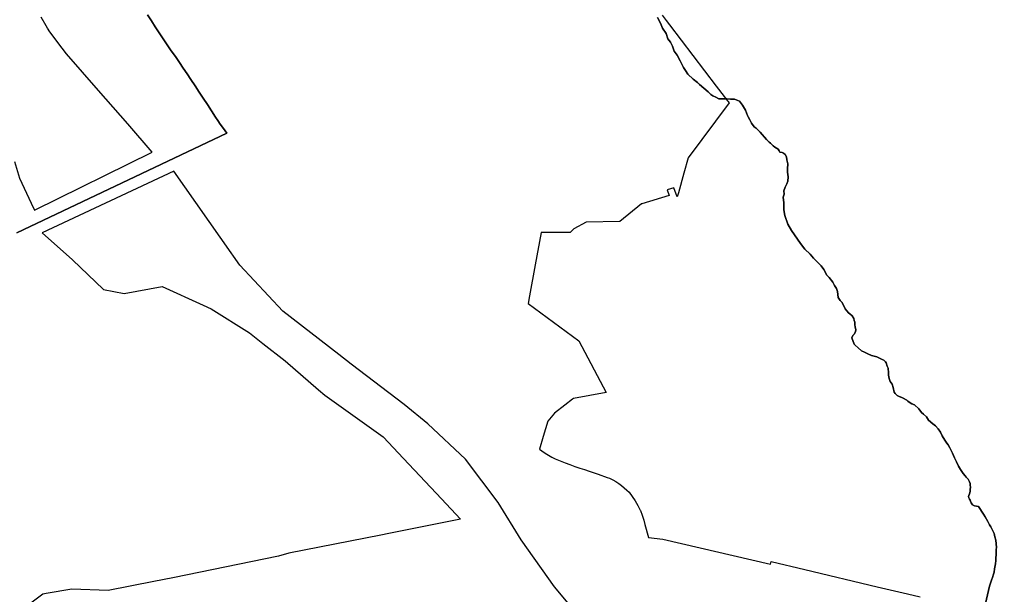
# Model space of a CAD drawing. Header units: inches. Extents: x 11258954 to 11313122, y 3645444 to 3695200.
# Drawn here: x 11273031 to 11279519, y 3659022 to 3662850 of the extents above; entities that cross this region are included whole.
import ezdxf

# ---------------------------------------------------------------- set-up
doc = ezdxf.new("R2010")
doc.units = ezdxf.units.IN
doc.header["$MEASUREMENT"] = 0
for name, color, linetype in [('EnterpriseZone', 103, 'Continuous'), ('VotingPrecinct', 233, 'Continuous'), ('Ward', 133, 'Continuous')]:
    doc.layers.add(name, color=color, linetype=linetype)

msp = doc.modelspace()

# ---------------------------------------------------------------- linework, layer by layer
at = {"layer": 'EnterpriseZone'}
for points in [[(11272996.094, 3661906.8125, 0), (11273031.094, 3661795.4375, 0), (11273107.469, 3661630.3125, 0), (11273129.25, 3661582.4375, 0), (11273911.0315, 3661968.1875, 0), (11273749.0625, 3662155.9375, 0), (11273555.5315, 3662378.5, 0), (11273343.1875, 3662622, 0), (11273313.4065, 3662660.625, 0), (11273231.219, 3662769.375, 0), (11273216.9375, 3662793.5, 0), (11273207.9375, 3662808.6875, 0), (11273174.25, 3662865.5625, 0)], [(11277298.476, 3662878.9805, 0), (11277325.8815, 3662843.048, 0), (11277347.8065, 3662814.2445, 0), (11277656.75, 3662408.375, 0), (11277657.719, 3662407.125, 0), (11277711.1875, 3662338.1875, 0), (11277730.9065, 3662312.8125, 0), (11277733.969, 3662308.625, 0), (11277742.7815, 3662296.4375, 0), (11277472.4065, 3661932, 0), (11277443.094, 3661828.4375, 0), (11277406.4375, 3661698.75, 0), (11277398.719, 3661671.5, 0), (11277375.625, 3661732.3125, 0), (11277331.9375, 3661717.3125, 0), (11277345.5315, 3661679.5625, 0), (11277164.6875, 3661624.75, 0), (11277162.4375, 3661624.0625, 0), (11277016.844, 3661506.625, 0), (11276793.4375, 3661502.5, 0), (11276711.2815, 3661458.3125, 0), (11276686.955, 3661433.6915, 0), (11276494.111, 3661435.1695, 0), (11276455.032, 3661220.4705, 0), (11276417.395, 3661013.271, 0), (11276408.3305, 3660963.3675, 0), (11276744.308, 3660713.644, 0), (11276926.769, 3660370.702, 0), (11276710.27, 3660331.6115, 0), (11276703.467, 3660326.41, 0), (11276652.3235, 3660287.3055, 0), (11276583.1665, 3660234.4275, 0), (11276539.7195, 3660179.5425, 0), (11276509.3145, 3660078.6125, 0), (11276483.4455, 3659994.923, 0), (11276498.5315, 3659982.25, 0), (11276521.7815, 3659967, 0), (11276543.9065, 3659953.875, 0), (11276566.5, 3659941.6875, 0), (11276588.8125, 3659930.75, 0), (11276622.0625, 3659916.4375, 0), (11276653.9375, 3659903.5625, 0), (11276686.0625, 3659891.1875, 0), (11276718.4375, 3659879.5, 0), (11276750.969, 3659868.375, 0), (11276783.75, 3659857.9375, 0), (11276814.594, 3659848.75, 0), (11276874.5315, 3659827.75, 0), (11276934.4065, 3659806.5, 0), (11276949.5625, 3659801.625, 0), (11276970.9375, 3659790.4375, 0), (11276990.9065, 3659778.6875, 0), (11277010.2815, 3659766, 0), (11277029, 3659752.3125, 0), (11277047.0315, 3659737.75, 0), (11277064.2815, 3659722.375, 0), (11277079.469, 3659707.3125, 0), (11277100.5315, 3659680.25, 0), (11277120.219, 3659650.9375, 0), (11277137.844, 3659620.375, 0), (11277153.3125, 3659588.625, 0), (11277153.7815, 3659587.4375, 0), (11277166.5625, 3659555.8125, 0), (11277177.5, 3659522.3125, 0), (11277183.2815, 3659493.5625, 0), (11277208.1355, 3659407.831, 0), (11277302.844, 3659395.4375, 0), (11278019.125, 3659230.6875, 0), (11278023.5, 3659247.125, 0), (11278246.589, 3659194.2685, 0), (11278247.003, 3659194.1695, 0), (11278726.969, 3659079.375, 0), (11278927.469, 3659033, 0), (11279012.625, 3659013.5625, 0)], [(11276697.3585, 3658943.476, 0), (11276583.3875, 3659079.6325, 0), (11276362.822, 3659392.4035, 0), (11276208.5515, 3659639.009, 0), (11275992.005, 3659927.4365, 0), (11275741.27, 3660161.724, 0), (11275585.404, 3660290.0415, 0), (11275233.5605, 3660560.137, 0), (11275151.5655, 3660623.1225, 0), (11274778.671, 3660910.6645, 0), (11274493.4905, 3661217.0785, 0), (11274451.765, 3661276.5785, 0), (11274436.5605, 3661298.2605, 0), (11274055.747, 3661841.297, 0), (11273180.999, 3661432.016, 0), (11273382.853, 3661252.487, 0), (11273587.9065, 3661056.3125, 0), (11273725.7445, 3661028.283, 0), (11273978.705, 3661075.1765, 0), (11274250.1865, 3660952.1425, 0), (11274303.4335, 3660928.011, 0), (11274558.406, 3660767.1405, 0), (11274647.344, 3660697.6775, 0), (11274794.9335, 3660582.406, 0), (11275016.3225, 3660389.23, 0), (11275058.7065, 3660352.2475, 0), (11275444.749, 3660076.708, 0), (11275580.139, 3659932.56, 0), (11275832.352, 3659664.0325, 0), (11275959.632, 3659528.519, 0), (11275960.2655, 3659527.8445, 0), (11275484.457, 3659433.7685, 0), (11275431.1195, 3659423.2225, 0), (11274818.283, 3659302.054, 0), (11274751.3125, 3659283.75, 0), (11274049.094, 3659139.9375, 0), (11273922.594, 3659114.0625, 0), (11273619.094, 3659055.25, 0), (11273378.594, 3659063.4375, 0), (11273207.875, 3659034.1875, 0), (11273184.9065, 3659030.25, 0), (11273040.6565, 3658921.375, 0)]]:
    msp.add_polyline3d(points, dxfattribs=at)
at = {"layer": 'VotingPrecinct'}
for points in [[(11273880.6665, 3662880.9995, 0), (11273906.5, 3662841, 0), (11273932.3335, 3662800.9995, 0), (11273958.167, 3662760.9995, 0), (11273984.0005, 3662720.9995, 0), (11274011.173, 3662681.931, 0), (11274038.346, 3662642.8625, 0), (11274065.5185, 3662603.7935, 0), (11274092.691, 3662564.725, 0), (11274118.1275, 3662526.9005, 0), (11274143.5635, 3662489.0755, 0), (11274169, 3662451.2505, 0), (11274196.3545, 3662409.6935, 0), (11274223.708, 3662368.136, 0), (11274251.0625, 3662326.579, 0), (11274278.417, 3662285.0215, 0), (11274305.7705, 3662243.4645, 0), (11274333.125, 3662201.907, 0), (11274348.5625, 3662178.453, 0), (11274363.9995, 3662154.999, 0), (11274385.4185, 3662124.926, 0), (11274406.837, 3662094.8535, 0), (11273012.0875, 3661432.299, 0)], [(11273012.0875, 3661432.299, 0), (11274406.837, 3662094.8535, 0), (11274385.4185, 3662124.926, 0), (11274363.9995, 3662154.999, 0), (11274348.5625, 3662178.453, 0), (11274333.125, 3662201.907, 0), (11274305.7705, 3662243.4645, 0), (11274278.417, 3662285.0215, 0), (11274251.0625, 3662326.579, 0), (11274223.708, 3662368.136, 0), (11274196.3545, 3662409.6935, 0), (11274169, 3662451.2505, 0), (11274143.5635, 3662489.0755, 0), (11274118.1275, 3662526.9005, 0), (11274092.691, 3662564.725, 0), (11274065.5185, 3662603.7935, 0), (11274038.346, 3662642.8625, 0), (11274011.173, 3662681.931, 0), (11273984.0005, 3662720.9995, 0), (11273958.167, 3662760.9995, 0), (11273932.3335, 3662800.9995, 0), (11273906.5, 3662841, 0), (11273880.6665, 3662880.9995, 0)], [(11279424.005, 3658872.955, 0), (11279473.5675, 3659083.867, 0), (11279483.475, 3659117.425, 0), (11279486.25, 3659122.65, 0), (11279492, 3659141.7, 0), (11279498.8, 3659163.975, 0), (11279502.625, 3659177.375, 0), (11279505.725, 3659199.525, 0), (11279511.65, 3659232.225, 0), (11279514.125, 3659253.375, 0), (11279515.25, 3659270.4, 0), (11279516.8, 3659293.175, 0), (11279517.65, 3659326.325, 0), (11279518.95, 3659341.425, 0), (11279513.875, 3659389.55, 0), (11279508.7, 3659411.475, 0), (11279504.3, 3659433.475, 0), (11279492.125, 3659456.575, 0), (11279482.05, 3659477.375, 0), (11279473.8, 3659490.85, 0), (11279462.725, 3659513.975, 0), (11279443.9, 3659543.375, 0), (11279432.9, 3659562.6, 0), (11279400.225, 3659612.1, 0), (11279373.7135, 3659618.04, 0), (11279358.899, 3659625.247, 0), (11279350.491, 3659637.659, 0), (11279348.489, 3659642.4635, 0), (11279344.085, 3659654.0745, 0), (11279339.6805, 3659661.2815, 0), (11279336.4775, 3659669.6895, 0), (11279334.0755, 3659678.498, 0), (11279334.476, 3659686.1055, 0), (11279339.681, 3659697.7165, 0), (11279344.485, 3659713.3315, 0), (11279345.0125, 3659726.1595, 0), (11279347.063, 3659742.151, 0), (11279344.687, 3659754.433, 0), (11279344.2, 3659764.7175, 0), (11279344.1, 3659766.825, 0), (11279339.85, 3659776.575, 0), (11279336.075, 3659786.775, 0), (11279330.5, 3659794.45, 0), (11279317.05, 3659807.85, 0), (11279310.025, 3659817.2, 0), (11279296.875, 3659832.525, 0), (11279280.875, 3659858.825, 0), (11279267.775, 3659881.7, 0), (11279254.4, 3659910.175, 0), (11279240.975, 3659937.2, 0), (11279227.159, 3659966.7435, 0), (11279209.975, 3660002.55, 0), (11279198.05, 3660022.05, 0), (11279189.85, 3660033.4, 0), (11279175.975, 3660053.35, 0), (11279158.05, 3660081.9, 0), (11279147.15, 3660107.65, 0), (11279132.15, 3660130.2, 0), (11279113.3, 3660149.7, 0), (11279096.575, 3660162.175, 0), (11279068.15, 3660186.825, 0), (11279053.8, 3660209.625, 0), (11279035.025, 3660227.125, 0), (11279021.325, 3660238.975, 0), (11279002.625, 3660262.625, 0), (11278975.55, 3660288.675, 0), (11278956.875, 3660296, 0), (11278939.025, 3660307.5, 0), (11278929.725, 3660314.025, 0), (11278922.775, 3660319.5, 0), (11278895.775, 3660334.525, 0), (11278868.3, 3660347.425, 0), (11278858.725, 3660351.775, 0), (11278852.325, 3660358.025, 0), (11278847.175, 3660363.525, 0), (11278838.725, 3660373.075, 0), (11278831.875, 3660403.475, 0), (11278827.35, 3660425.9, 0), (11278812.95, 3660443.85, 0), (11278810.475, 3660451.2, 0), (11278805.775, 3660464.7, 0), (11278801, 3660485.775, 0), (11278800.825, 3660501.25, 0), (11278800.55, 3660532.7, 0), (11278793.05, 3660545.225, 0), (11278787.175, 3660568.4, 0), (11278781.3, 3660574.825, 0), (11278770, 3660584.9, 0), (11278760.175, 3660590.725, 0), (11278724.6, 3660608.55, 0), (11278689.35, 3660617.4, 0), (11278663.7, 3660627.85, 0), (11278643.425, 3660639.825, 0), (11278623.275, 3660648.7, 0), (11278599.4, 3660668.675, 0), (11278581.25, 3660685.825, 0), (11278574.35, 3660692.575, 0), (11278557.875, 3660733.75, 0), (11278565.05, 3660750.3, 0), (11278573.275, 3660759.675, 0), (11278583.075, 3660773.575, 0), (11278584.75, 3660790.65, 0), (11278581.25, 3660804.425, 0), (11278577.7, 3660822.725, 0), (11278577.6, 3660839.1, 0), (11278574.742, 3660849.9675, 0), (11278570.65, 3660863.775, 0), (11278559.55, 3660881.325, 0), (11278544.2, 3660893.075, 0), (11278537.125, 3660901.025, 0), (11278514.275, 3660926.525, 0), (11278493.225, 3660968.25, 0), (11278481.825, 3660982.15, 0), (11278468.3, 3661001.475, 0), (11278462.825, 3661041.8, 0), (11278456.125, 3661062.225, 0), (11278442.625, 3661082.75, 0), (11278432, 3661104.975, 0), (11278406.975, 3661135.025, 0), (11278391.75, 3661151.475, 0), (11278371.35, 3661189.175, 0), (11278354.4, 3661213.35, 0), (11278331.45, 3661236.525, 0), (11278302.85, 3661264.875, 0), (11278281.25, 3661291.5, 0), (11278245.275, 3661324.625, 0), (11278218.5, 3661360.475, 0), (11278197.025, 3661390.975, 0), (11278156.725, 3661446.85, 0), (11278133.05, 3661489.825, 0), (11278113.9, 3661548.3, 0), (11278106.95, 3661585.825, 0), (11278105.9, 3661630.65, 0), (11278102.975, 3661668.7, 0), (11278109.075, 3661689.7, 0), (11278107.35, 3661711.425, 0), (11278115.7, 3661735.475, 0), (11278126.275, 3661758.85, 0), (11278134.075, 3661776.225, 0), (11278134.925, 3661804.525, 0), (11278131.175, 3661834.6, 0), (11278130.525, 3661858.55, 0), (11278134.3, 3661891.4, 0), (11278127.575, 3661918.525, 0), (11278124.225, 3661936.75, 0), (11278116.25, 3661953.95, 0), (11278105.5, 3661962.35, 0), (11278095.425, 3661966.575, 0), (11278081.2, 3661967.6, 0), (11278076.2, 3661978.225, 0), (11278069.25, 3661988.35, 0), (11278058.95, 3661996.025, 0), (11278047.95, 3662001.975, 0), (11278035.95, 3662011.05, 0), (11278018.825, 3662027.725, 0), (11278009.325, 3662035.525, 0), (11277992.55, 3662053.725, 0), (11277949.55, 3662101.55, 0), (11277923.35, 3662127.1, 0), (11277910.575, 3662136.775, 0), (11277891.05, 3662161.85, 0), (11277880.9, 3662182.725, 0), (11277870.525, 3662202.675, 0), (11277864.575, 3662213.25, 0), (11277851.45, 3662247, 0), (11277832.575, 3662280.05, 0), (11277811.75, 3662306.925, 0), (11277779.65, 3662320.1, 0), (11277752.25, 3662320.95, 0), (11277729.15, 3662322.55, 0), (11277703.725, 3662322.6, 0), (11277674.375, 3662323.475, 0), (11277655.525, 3662335.1, 0), (11277634.325, 3662342.575, 0), (11277621.95, 3662351.725, 0), (11277604.5, 3662369.5, 0), (11277576.1, 3662394.55, 0), (11277547.4, 3662417.975, 0), (11277533.525, 3662431, 0), (11277505.475, 3662453.375, 0), (11277468.65, 3662487.7, 0), (11277453.25, 3662510.55, 0), (11277439.475, 3662532.075, 0), (11277419.25, 3662575.05, 0), (11277398.9, 3662612.5, 0), (11277379.475, 3662640, 0), (11277368.1, 3662674.225, 0), (11277354.675, 3662700.275, 0), (11277336.925, 3662723.05, 0), (11277324.8, 3662757.025, 0), (11277300.125, 3662792.525, 0), (11277287.05, 3662825.925, 0), (11277267.525, 3662862.75, 0)], [(11277267.525, 3662862.75, 0), (11277287.05, 3662825.925, 0), (11277300.125, 3662792.525, 0), (11277324.8, 3662757.025, 0), (11277336.925, 3662723.05, 0), (11277354.675, 3662700.275, 0), (11277368.1, 3662674.225, 0), (11277379.475, 3662640, 0), (11277398.9, 3662612.5, 0), (11277419.25, 3662575.05, 0), (11277439.475, 3662532.075, 0), (11277453.25, 3662510.55, 0), (11277468.65, 3662487.7, 0), (11277505.475, 3662453.375, 0), (11277533.525, 3662431, 0), (11277547.4, 3662417.975, 0), (11277576.1, 3662394.55, 0), (11277604.5, 3662369.5, 0), (11277621.95, 3662351.725, 0), (11277634.325, 3662342.575, 0), (11277655.525, 3662335.1, 0), (11277674.375, 3662323.475, 0), (11277703.725, 3662322.6, 0), (11277729.15, 3662322.55, 0), (11277752.25, 3662320.95, 0), (11277779.65, 3662320.1, 0), (11277811.75, 3662306.925, 0), (11277832.575, 3662280.05, 0), (11277851.45, 3662247, 0), (11277864.575, 3662213.25, 0), (11277870.525, 3662202.675, 0), (11277880.9, 3662182.725, 0), (11277891.05, 3662161.85, 0), (11277910.575, 3662136.775, 0), (11277923.35, 3662127.1, 0), (11277949.55, 3662101.55, 0), (11277992.55, 3662053.725, 0), (11278009.325, 3662035.525, 0), (11278018.825, 3662027.725, 0), (11278035.95, 3662011.05, 0), (11278047.95, 3662001.975, 0), (11278058.95, 3661996.025, 0), (11278069.25, 3661988.35, 0), (11278076.2, 3661978.225, 0), (11278081.2, 3661967.6, 0), (11278095.425, 3661966.575, 0), (11278105.5, 3661962.35, 0), (11278116.25, 3661953.95, 0), (11278124.225, 3661936.75, 0), (11278127.575, 3661918.525, 0), (11278134.3, 3661891.4, 0), (11278130.525, 3661858.55, 0), (11278131.175, 3661834.6, 0), (11278134.925, 3661804.525, 0), (11278134.075, 3661776.225, 0), (11278126.275, 3661758.85, 0), (11278115.7, 3661735.475, 0), (11278107.35, 3661711.425, 0), (11278109.075, 3661689.7, 0), (11278102.975, 3661668.7, 0), (11278105.9, 3661630.65, 0), (11278106.95, 3661585.825, 0), (11278113.9, 3661548.3, 0), (11278133.05, 3661489.825, 0), (11278156.725, 3661446.85, 0), (11278197.025, 3661390.975, 0), (11278218.5, 3661360.475, 0), (11278245.275, 3661324.625, 0), (11278281.25, 3661291.5, 0), (11278302.85, 3661264.875, 0), (11278331.45, 3661236.525, 0), (11278354.4, 3661213.35, 0), (11278371.35, 3661189.175, 0), (11278391.75, 3661151.475, 0), (11278406.975, 3661135.025, 0), (11278432, 3661104.975, 0), (11278442.625, 3661082.75, 0), (11278456.125, 3661062.225, 0), (11278462.825, 3661041.8, 0), (11278468.3, 3661001.475, 0), (11278481.825, 3660982.15, 0), (11278493.225, 3660968.25, 0), (11278514.275, 3660926.525, 0), (11278537.125, 3660901.025, 0), (11278544.2, 3660893.075, 0), (11278559.55, 3660881.325, 0), (11278570.65, 3660863.775, 0), (11278574.742, 3660849.9675, 0), (11278577.6, 3660839.1, 0), (11278577.7, 3660822.725, 0), (11278581.25, 3660804.425, 0), (11278584.75, 3660790.65, 0), (11278583.075, 3660773.575, 0), (11278573.275, 3660759.675, 0), (11278565.05, 3660750.3, 0), (11278557.875, 3660733.75, 0), (11278574.35, 3660692.575, 0), (11278581.25, 3660685.825, 0), (11278599.4, 3660668.675, 0), (11278623.275, 3660648.7, 0), (11278643.425, 3660639.825, 0), (11278663.7, 3660627.85, 0), (11278689.35, 3660617.4, 0), (11278724.6, 3660608.55, 0), (11278760.175, 3660590.725, 0), (11278770, 3660584.9, 0), (11278781.3, 3660574.825, 0), (11278787.175, 3660568.4, 0), (11278793.05, 3660545.225, 0), (11278800.55, 3660532.7, 0), (11278800.825, 3660501.25, 0), (11278801, 3660485.775, 0), (11278805.775, 3660464.7, 0), (11278810.475, 3660451.2, 0), (11278812.95, 3660443.85, 0), (11278827.35, 3660425.9, 0), (11278831.875, 3660403.475, 0), (11278838.725, 3660373.075, 0), (11278847.175, 3660363.525, 0), (11278852.325, 3660358.025, 0), (11278858.725, 3660351.775, 0), (11278868.3, 3660347.425, 0), (11278895.775, 3660334.525, 0), (11278922.775, 3660319.5, 0), (11278929.725, 3660314.025, 0), (11278939.025, 3660307.5, 0), (11278956.875, 3660296, 0), (11278975.55, 3660288.675, 0), (11279002.625, 3660262.625, 0), (11279021.325, 3660238.975, 0), (11279035.025, 3660227.125, 0), (11279053.8, 3660209.625, 0), (11279068.15, 3660186.825, 0), (11279096.575, 3660162.175, 0), (11279113.3, 3660149.7, 0), (11279132.15, 3660130.2, 0), (11279147.15, 3660107.65, 0), (11279158.05, 3660081.9, 0), (11279175.975, 3660053.35, 0), (11279189.85, 3660033.4, 0), (11279198.05, 3660022.05, 0), (11279209.975, 3660002.55, 0), (11279227.159, 3659966.7435, 0), (11279240.975, 3659937.2, 0), (11279254.4, 3659910.175, 0), (11279267.775, 3659881.7, 0), (11279280.875, 3659858.825, 0), (11279296.875, 3659832.525, 0), (11279310.025, 3659817.2, 0), (11279317.05, 3659807.85, 0), (11279330.5, 3659794.45, 0), (11279336.075, 3659786.775, 0), (11279339.85, 3659776.575, 0), (11279344.1, 3659766.825, 0), (11279344.2, 3659764.7175, 0), (11279344.687, 3659754.433, 0), (11279347.063, 3659742.151, 0), (11279345.0125, 3659726.1595, 0), (11279344.485, 3659713.3315, 0), (11279339.681, 3659697.7165, 0), (11279334.476, 3659686.1055, 0), (11279334.0755, 3659678.498, 0), (11279336.4775, 3659669.6895, 0), (11279339.6805, 3659661.2815, 0), (11279344.085, 3659654.0745, 0), (11279348.489, 3659642.4635, 0), (11279350.491, 3659637.659, 0), (11279358.899, 3659625.247, 0), (11279373.7135, 3659618.04, 0), (11279400.225, 3659612.1, 0), (11279432.9, 3659562.6, 0), (11279443.9, 3659543.375, 0), (11279462.725, 3659513.975, 0), (11279473.8, 3659490.85, 0), (11279482.05, 3659477.375, 0), (11279492.125, 3659456.575, 0), (11279504.3, 3659433.475, 0), (11279508.7, 3659411.475, 0), (11279513.875, 3659389.55, 0), (11279518.95, 3659341.425, 0), (11279517.65, 3659326.325, 0), (11279516.8, 3659293.175, 0), (11279515.25, 3659270.4, 0), (11279514.125, 3659253.375, 0), (11279511.65, 3659232.225, 0), (11279505.725, 3659199.525, 0), (11279502.625, 3659177.375, 0), (11279498.8, 3659163.975, 0), (11279492, 3659141.7, 0), (11279486.25, 3659122.65, 0), (11279483.475, 3659117.425, 0), (11279473.5675, 3659083.867, 0), (11279424.005, 3658872.955, 0)]]:
    msp.add_polyline3d(points, dxfattribs=at)
at = {"layer": 'Ward'}
for points in [[(11273880.6665, 3662880.9995, 0), (11273906.5, 3662841, 0), (11273932.3335, 3662800.9995, 0), (11273958.167, 3662760.9995, 0), (11273984.0005, 3662720.9995, 0), (11274011.173, 3662681.931, 0), (11274038.346, 3662642.8625, 0), (11274065.5185, 3662603.7935, 0), (11274092.691, 3662564.725, 0), (11274118.1275, 3662526.9005, 0), (11274143.5635, 3662489.0755, 0), (11274169, 3662451.2505, 0), (11274196.3545, 3662409.6935, 0), (11274223.708, 3662368.136, 0), (11274251.0625, 3662326.579, 0), (11274278.417, 3662285.0215, 0), (11274305.7705, 3662243.4645, 0), (11274333.125, 3662201.907, 0), (11274348.5625, 3662178.453, 0), (11274363.9995, 3662154.999, 0), (11274385.4185, 3662124.926, 0), (11274406.837, 3662094.8535, 0), (11273012.0875, 3661432.299, 0)], [(11273012.0875, 3661432.299, 0), (11274406.837, 3662094.8535, 0), (11274385.4185, 3662124.926, 0), (11274363.9995, 3662154.999, 0), (11274348.5625, 3662178.453, 0), (11274333.125, 3662201.907, 0), (11274305.7705, 3662243.4645, 0), (11274278.417, 3662285.0215, 0), (11274251.0625, 3662326.579, 0), (11274223.708, 3662368.136, 0), (11274196.3545, 3662409.6935, 0), (11274169, 3662451.2505, 0), (11274143.5635, 3662489.0755, 0), (11274118.1275, 3662526.9005, 0), (11274092.691, 3662564.725, 0), (11274065.5185, 3662603.7935, 0), (11274038.346, 3662642.8625, 0), (11274011.173, 3662681.931, 0), (11273984.0005, 3662720.9995, 0), (11273958.167, 3662760.9995, 0), (11273932.3335, 3662800.9995, 0), (11273906.5, 3662841, 0), (11273880.6665, 3662880.9995, 0)]]:
    msp.add_polyline3d(points, dxfattribs=at)

doc.saveas('drawing.dxf')
